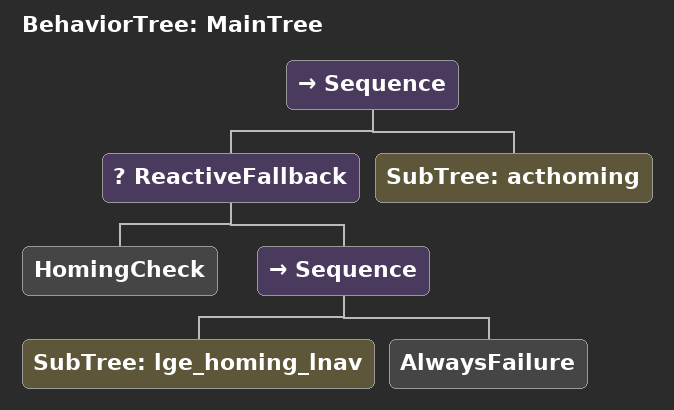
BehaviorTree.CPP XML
<root BTCPP_format="4">
  <include path="../../../bt_xml/lge_insp.xml" />
  <include path="../../../bt_xml/le_insp_opening.xml" />
  <include path="../../../bt_xml/le_opening.xml" />
  <include path="../../../bt_xml/lge_homing.xml" />
  <include path="../../../bt_xml/active_homing.xml" />
  <include path="../../../bt_xml/lnav.xml" />
  <include path="../../../bt_xml/lge_homing_lnav.xml" />
  <BehaviorTree ID="MainTree">
    <Sequence>
      <ReactiveFallback>
        <HomingCheck/>
        <Sequence>
          <SubTree ID="lge_homing_lnav"/>
          <AlwaysFailure/>
        </Sequence>
      </ReactiveFallback>
      <SubTree ID="acthoming"/>
    </Sequence>
  </BehaviorTree>
</root>
